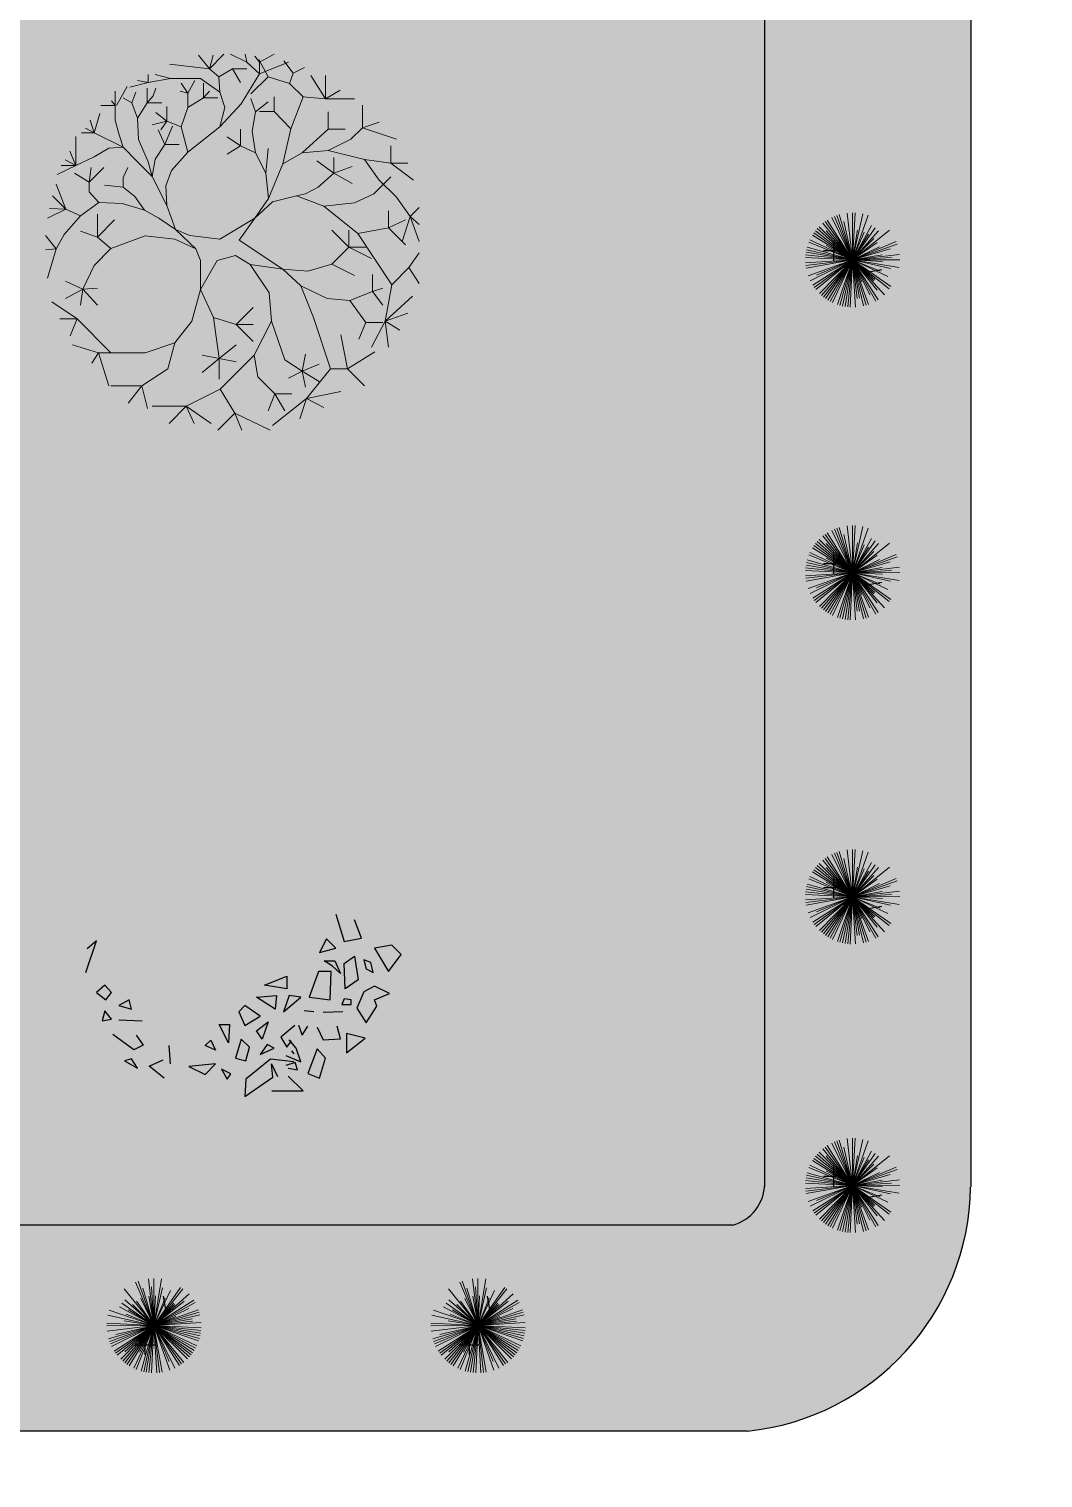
# Model space of a CAD drawing. Header units: millimetres. Extents: x -1544140 to 7445918, y -1294905 to 2019878.
# Drawn here: x 1794014 to 1795261, y 40757 to 42539 of the extents above; entities that cross this region are included whole.
import ezdxf

# ---------------------------------------------------------------- set-up
doc = ezdxf.new("R2010")
doc.units = ezdxf.units.MM
doc.header["$MEASUREMENT"] = 0
doc.layers.add('marc det', color=74, linetype='Continuous', lineweight=18)
picture_1 = doc.add_image_def('image5.png', size_in_pixel=(1482, 826))

# ---------------------------------------------------------------- blocks, each defined once
blk = doc.blocks.new('LG15B')
at = {"linetype": 'Continuous'}
for p, q in [((-183, 1362), (-497, 1400)), ((-183, 1362), (-268, 1469)), ((-183, 1362), (-68, 1477)), ((-183, 1362), (-153, 1469)), ((114, 1415), (-16, 1477)), ((114, 1415), (99, 1477)), ((214, 1324), (114, 1415)), ((214, 1415), (175, 1462)), ((280, 1300), (208, 1435)), ((214, 1415), (329, 1477)), ((214, 1324), (443, 1415)), ((214, 1324), (214, 1415)), ((478, 1327), (405, 1425)), ((-666, 1255), (-750, 1270)), ((-666, 1255), (-666, 1317)), ((-490, 1285), (-666, 1255)), ((-490, 1285), (-612, 1317)), ((-252, 1285), (-490, 1285)), ((-352, 1170), (-298, 1270)), ((-100, 1179), (-252, 1285)), ((-107, 1300), (-183, 1362)), ((-107, 1300), (0, 1362)), ((-100, 1179), (-107, 1300)), ((0, 1362), (114, 1362)), ((0, 1362), (62, 1255)), ((69, 1087), (214, 1324)), ((280, 1300), (145, 1165)), ((450, 1247), (280, 1300)), ((450, 1247), (478, 1327)), ((478, 1327), (567, 1372)), ((734, 1125), (619, 1309)), ((734, 1125), (734, 1309)), ((-926, 1072), (-926, 1187)), ((-917, 1072), (-833, 1224)), ((-666, 1255), (-811, 1217)), ((-796, 1094), (-765, 1179)), ((-673, 1094), (-673, 1209)), ((-673, 1094), (-627, 1148)), ((-627, 1148), (-605, 1209)), ((-352, 1170), (-413, 1187)), ((-352, 1170), (-406, 1248)), ((-352, 1057), (-352, 1170)), ((-230, 1133), (-230, 1248)), ((-230, 1248), (-230, 1133)), ((-230, 1133), (-183, 1187)), ((-61, 1057), (-100, 1179)), ((558, 1140), (450, 1247)), ((734, 1125), (849, 1194)), ((-926, 1072), (-1040, 1072)), ((-926, 1072), (-956, 1109)), ((-926, 957), (-926, 1072)), ((-796, 1094), (-865, 1133)), ((-750, 972), (-796, 1094)), ((-750, 972), (-673, 1094)), ((-673, 1094), (-558, 1094)), ((-520, 949), (-520, 1064)), ((-406, 903), (-352, 1057)), ((-352, 1057), (-230, 1133)), ((-230, 1133), (-115, 1133)), ((-100, 903), (69, 1087)), ((-100, 903), (-61, 1057)), ((182, 1022), (145, 1129)), ((182, 1022), (280, 1103)), ((329, 1025), (329, 1140)), ((459, 888), (558, 1140)), ((558, 1140), (734, 1125)), ((734, 1125), (963, 1125)), ((1025, 897), (1025, 1075)), ((-1093, 858), (-1125, 957)), ((-1093, 858), (-1047, 1010)), ((-895, 842), (-926, 957)), ((-742, 804), (-750, 972)), ((-520, 949), (-635, 919)), ((-520, 949), (-605, 1018)), ((-520, 949), (-566, 880)), ((-406, 903), (-520, 949)), ((154, 869), (182, 1022)), ((329, 1025), (214, 1025)), ((459, 888), (329, 1025)), ((755, 887), (755, 1022)), ((1025, 897), (1159, 942)), ((-1238, 598), (-1238, 827)), ((-1093, 858), (-1193, 858)), ((-1093, 858), (-1162, 895)), ((-865, 743), (-1093, 858)), ((-865, 743), (-895, 842)), ((-666, 628), (-742, 804)), ((-536, 765), (-588, 880)), ((-536, 765), (-475, 910)), ((-352, 704), (-406, 903)), ((-352, 704), (-100, 903)), ((64, 753), (-43, 824)), ((64, 753), (64, 887)), ((182, 699), (154, 869)), ((398, 613), (459, 888)), ((549, 699), (755, 887)), ((755, 887), (890, 887)), ((755, 717), (935, 807)), ((935, 807), (1025, 897)), ((1025, 897), (1294, 807)), ((-1238, 598), (-1285, 712)), ((-978, 735), (-1093, 667)), ((-865, 743), (-978, 735)), ((-750, 628), (-865, 743)), ((-612, 650), (-536, 765)), ((-536, 765), (-421, 765)), ((-482, 559), (-352, 704)), ((64, 753), (-43, 689)), ((182, 699), (64, 753)), ((262, 537), (182, 699)), ((262, 537), (280, 734)), ((398, 613), (549, 699)), ((549, 699), (755, 717)), ((755, 717), (1043, 645)), ((1249, 618), (1249, 753)), ((-1238, 598), (-1385, 529)), ((-1238, 598), (-1353, 598)), ((-1238, 598), (-1323, 643)), ((-1093, 667), (-1238, 598)), ((-1132, 468), (-1017, 582)), ((-1132, 468), (-1117, 582)), ((-865, 505), (-826, 582)), ((-635, 513), (-750, 628)), ((-635, 513), (-666, 628)), ((-635, 513), (-612, 650)), ((283, 338), (398, 613)), ((800, 537), (665, 635)), ((800, 537), (800, 663)), ((800, 537), (944, 590)), ((1043, 645), (1249, 618)), ((1043, 645), (1159, 483)), ((1249, 618), (1384, 618)), ((1249, 618), (1429, 483)), ((-1132, 468), (-1247, 537)), ((-1132, 390), (-1132, 468)), ((-865, 429), (-865, 505)), ((-520, 284), (-635, 513)), ((-527, 437), (-482, 559)), ((283, 338), (262, 537)), ((675, 429), (800, 537)), ((800, 537), (944, 457)), ((1115, 375), (1249, 510)), ((1159, 483), (1294, 348)), ((-1316, 253), (-1422, 360)), ((-1316, 253), (-1392, 452)), ((-1056, 307), (-1132, 390)), ((-865, 429), (-1010, 444)), ((-772, 353), (-865, 429)), ((-696, 245), (-772, 353)), ((-520, 284), (-527, 437)), ((315, 313), (504, 358)), ((504, 358), (577, 375)), ((504, 358), (720, 277)), ((577, 375), (675, 429)), ((962, 304), (1115, 375)), ((1294, 348), (1402, 195)), ((-1316, 253), (-1461, 184)), ((-1316, 253), (-1446, 260)), ((-1201, 200), (-1316, 253)), ((-1056, 307), (-1201, 200)), ((-872, 299), (-1056, 307)), ((-696, 245), (-872, 299)), ((-581, 184), (-696, 245)), ((-451, 93), (-520, 284)), ((175, 184), (283, 338)), ((175, 184), (315, 313)), ((720, 277), (962, 304)), ((720, 277), (989, 62)), ((1232, 107), (1232, 240)), ((1402, 195), (1474, 268)), ((-1201, 200), (-1331, 54)), ((-1067, 34), (-1067, 214)), ((-1067, 34), (-932, 169)), ((-451, 93), (-581, 184)), ((-100, 17), (175, 184)), ((175, 184), (53, 9)), ((1232, 107), (1367, 169)), ((1402, 195), (1339, -2)), ((1402, 195), (1474, 133)), ((1402, 195), (1474, -2)), ((-1392, -60), (-1476, 47)), ((-1331, 54), (-1392, -60)), ((-1067, 34), (-1202, 79)), ((-960, -56), (-1067, 34)), ((-690, 43), (-960, -56)), ((-456, 17), (-690, 43)), ((-291, -60), (-456, 17)), ((-451, 93), (-337, 47)), ((-291, -60), (-451, 93)), ((-337, 47), (-100, 17)), ((53, 9), (398, -221)), ((918, -47), (783, 88)), ((918, -47), (918, 88)), ((989, 62), (1232, 107)), ((989, 62), (1258, -343)), ((1232, 107), (1367, -28)), ((-1392, -60), (-1476, -68)), ((-1392, -60), (-1461, -290)), ((-960, -56), (-1093, -190)), ((-252, -152), (-291, -60)), ((23, -113), (-122, -152)), ((138, -182), (23, -113)), ((783, -181), (918, -47)), ((918, -47), (1052, -47)), ((918, -47), (1097, -136)), ((1393, -208), (1474, -91)), ((-1093, -190), (-1183, -378)), ((-122, -152), (-252, -381)), ((-252, -381), (-252, -152)), ((398, -221), (138, -182)), ((138, -182), (289, -406)), ((398, -221), (540, -352)), ((398, -221), (594, -235)), ((594, -235), (783, -181)), ((783, -181), (962, -271)), ((1258, -343), (1393, -208)), ((1393, -208), (1474, -333)), ((-1183, -378), (-1318, -316)), ((1105, -397), (1105, -262)), ((-1183, -378), (-1318, -451)), ((-1183, -378), (-1202, -505)), ((-1183, -378), (-1067, -370)), ((-1183, -378), (-1067, -505)), ((-252, -381), (-322, -630)), ((-252, -381), (-151, -603)), ((289, -406), (307, -630)), ((540, -352), (639, -603)), ((540, -352), (747, -451)), ((747, -451), (927, -468)), ((927, -468), (1105, -397)), ((1105, -397), (1187, -370)), ((1105, -397), (1187, -505)), ((1258, -343), (1204, -630)), ((1204, -630), (1420, -432)), ((-1228, -612), (-1426, -477)), ((28, -657), (163, -522)), ((927, -468), (1052, -640)), ((1204, -630), (1384, -567)), ((-1228, -612), (-1363, -612)), ((-1228, -612), (-1282, -747)), ((-960, -882), (-1228, -612)), ((-322, -630), (-456, -801)), ((-151, -603), (-106, -926)), ((-151, -603), (28, -657)), ((28, -657), (163, -792)), ((28, -657), (163, -657)), ((307, -630), (172, -900)), ((307, -630), (414, -936)), ((639, -603), (774, -1007)), ((1052, -640), (998, -773)), ((1052, -640), (1187, -640)), ((1204, -630), (1097, -837)), ((1204, -630), (1322, -702)), ((1204, -630), (1232, -837)), ((-456, -801), (-690, -882)), ((-456, -801), (-510, -1007)), ((908, -1007), (854, -738)), ((-1058, -882), (-1265, -818)), ((-1058, -882), (-1112, -962)), ((-960, -882), (-1058, -882)), ((-1058, -882), (-977, -1142)), ((-690, -882), (-960, -882)), ((-106, -926), (-241, -900)), ((-106, -926), (28, -818)), ((172, -900), (-97, -1168)), ((172, -900), (199, -1070)), ((549, -1025), (577, -891)), ((908, -1007), (1124, -872)), ((-510, -1007), (-717, -1142)), ((-106, -926), (-241, -1035)), ((-106, -926), (28, -953)), ((-106, -926), (-106, -1088)), ((414, -936), (549, -1025)), ((549, -1025), (442, -1080)), ((549, -1025), (684, -971)), ((549, -1025), (684, -1106)), ((549, -1025), (577, -1151)), ((774, -1007), (585, -1241)), ((774, -1007), (908, -1007)), ((908, -1007), (1043, -1142)), ((-717, -1142), (-960, -1142)), ((-717, -1142), (-825, -1277)), ((-717, -1142), (-672, -1321)), ((199, -1070), (334, -1205)), ((-97, -1168), (-367, -1303)), ((-97, -1168), (19, -1357)), ((334, -1205), (280, -1340)), ((585, -1241), (315, -1456)), ((334, -1205), (468, -1205)), ((334, -1205), (414, -1340)), ((585, -1241), (532, -1402)), ((585, -1241), (854, -1187)), ((585, -1241), (720, -1312)), ((-367, -1303), (-636, -1303)), ((-367, -1303), (-501, -1438)), ((-367, -1303), (-303, -1438)), ((-367, -1303), (-170, -1438)), ((19, -1357), (-115, -1492)), ((19, -1357), (73, -1492)), ((19, -1357), (298, -1492))]:
    blk.add_line(p, q, dxfattribs=at)

msp = doc.modelspace()

# ---------------------------------------------------------------- hatches: boundary and pattern name
at = {"true_color": 0x8dc133, "transparency": 33554687}
h = msp.add_hatch(color=65, dxfattribs=at)
h.dxf.hatch_style = 1
h.paths.add_polyline_path([(1795172.5, 41123.3), (1795172.5, 43402.9, 0.352206), (1794673.8, 43794.6), (1791662.5, 43794.6, 0.266602), (1791304.4, 43411.2), (1791304.4, 41220.7, 0.323619), (1791708, 40814.3), (1794898.1, 40814.3, 0.388077)])
h.paths.add_polyline_path([(1794879.4, 41067.7), (1791732.5, 41067.7, -0.285044), (1791557.9, 41244.1), (1791557.9, 43377, -0.211803), (1791707, 43541.1), (1794675.5, 43541.1, -0.326949), (1794919, 43368.8), (1794919, 41120.8, -0.351898)], flags=16)
at = {"true_color": 0xb8d93f, "transparency": 33554687}
h = msp.add_hatch(color=63, dxfattribs=at)
h.dxf.hatch_style = 1
h.paths.add_polyline_path([(1794919, 43368.8, 0.326949), (1794675.5, 43541.1), (1791707, 43541.1, 0.386529), (1791557.9, 43204.8), (1791557.9, 41244.1, 0.417198), (1791842.1, 41067.7), (1794879.4, 41067.7, 0.351898), (1794919, 41120.8)])
at = {"layer": 'marc det'}
msp.add_hatch(color=102, dxfattribs=at).paths.add_polyline_path([(1794177, 41585.8), (1794138.9, 41575.6), (1794126.4, 41559.5), (1794103.4, 41527.2), (1794079.2, 41524.4), (1794076, 41496.6), (1794085.3, 41484.8), (1794078.3, 41467.1), (1794051.6, 41417), (1794060.2, 41399.6), (1794074.9, 41378), (1794075.2, 41359.1), (1794046, 41347.9), (1794086.6, 41345), (1794081.6, 41326.3), (1794094.8, 41312.6), (1794096.4, 41295.2), (1794116.4, 41273.3), (1794123, 41248.8), (1794141.4, 41234.8), (1794154.9, 41237.4), (1794172.6, 41227.3), (1794180.5, 41204.4), (1794186.2, 41175.6), (1794192.4, 41197.2), (1794211.7, 41214.6), (1794235.8, 41207.1), (1794251.8, 41196.6), (1794271.4, 41203.2), (1794292.3, 41203.3), (1794305.8, 41188.2), (1794311.1, 41205.6), (1794333, 41218.1), (1794355.9, 41217.1), (1794379.7, 41228.6), (1794387, 41245), (1794399.6, 41251.6), (1794416.4, 41254.9), (1794422.4, 41277.8), (1794433.7, 41290.9), (1794464.5, 41294.2), (1794488.1, 41289.4), (1794467.9, 41303.1), (1794452.9, 41317.8), (1794453.6, 41331.5), (1794467.3, 41350.5), (1794478.6, 41373.1), (1794476.6, 41391.8), (1794479.9, 41437.3), (1794517.9, 41457), (1794471.4, 41454), (1794458.5, 41475.3), (1794456.3, 41495.2), (1794442.2, 41522.4), (1794425.5, 41536.8), (1794417.7, 41558.4), (1794400.6, 41565.9), (1794378.2, 41581.9), (1794359.8, 41580.1), (1794360.3, 41611), (1794340.7, 41586.7), (1794333.5, 41605.7), (1794323.8, 41610.6), (1794300.5, 41617.4), (1794295.6, 41611.8), (1794252.6, 41608.8), (1794240.8, 41616), (1794219.7, 41607.8), (1794203.6, 41610), (1794187.2, 41631.3), (1794172, 41655.5), (1794178.3, 41632.3), (1794184.7, 41599.5)])

# ---------------------------------------------------------------- linework, layer by layer
at = {"color": 116, "true_color": 0x136734}
for p, q in [((1795003.7, 42278.4), (1795003.7, 42253.7)), ((1795016.1, 42266.1), (1794991.4, 42266.1)), ((1795003.7, 41893.5), (1795003.7, 41868.9)), ((1795016.1, 41881.2), (1794991.4, 41881.2)), ((1795003.7, 41494.9), (1795003.7, 41470.2)), ((1795016.1, 41482.6), (1794991.4, 41482.6)), ((1795016.1, 41127.4), (1794991.4, 41127.4)), ((1795003.7, 41139.8), (1795003.7, 41115.1)), ((1794156.8, 40932.8), (1794156.8, 40908.1)), ((1794555.5, 40932.8), (1794555.5, 40908.1)), ((1794144.5, 40920.5), (1794169.2, 40920.5)), ((1794543.2, 40920.5), (1794567.8, 40920.5))]:
    msp.add_line(p, q, dxfattribs=at)
at = {"color": 116, "lineweight": -2, "true_color": 0x136734}
for p, q in [((1795044.8, 42240.2), (1795063.4, 42243.5)), ((1795044.8, 41855.3), (1795063.4, 41858.6)), ((1795044.8, 41456.7), (1795063.4, 41460)), ((1795044.8, 41101.6), (1795063.4, 41104.9)), ((1794182.7, 40961.5), (1794179.4, 40980.1)), ((1794581.4, 40961.5), (1794578.1, 40980.1))]:
    msp.add_line(p, q, dxfattribs=at)
at = {"color": 96}
for p, q in [((1794391.6, 41450.1), (1794401.7, 41416.4)), ((1794423.2, 41420.9), (1794414.6, 41443.3)), ((1794084.2, 41378.4), (1794097.2, 41417.6)), ((1794097.2, 41417.6), (1794085.7, 41407.5)), ((1794380.1, 41419.8), (1794371.5, 41403)), ((1794391.6, 41408.6), (1794380.1, 41419.8)), ((1794401.7, 41416.4), (1794423.2, 41420.9)), ((1794460.6, 41412), (1794439, 41408.6)), ((1794472.1, 41400.8), (1794460.6, 41412)), ((1794371.5, 41403), (1794391.6, 41408.6)), ((1794401.7, 41389.5), (1794414.6, 41398.5)), ((1794414.6, 41398.5), (1794418.9, 41369.4)), ((1794434.7, 41390.7), (1794426.1, 41394)), ((1794426.1, 41394), (1794429, 41382.8)), ((1794439, 41408.6), (1794456.3, 41379.5)), ((1794456.3, 41379.5), (1794472.1, 41400.8)), ((1794370.1, 41379.5), (1794358.6, 41348.1)), ((1794385.9, 41379.5), (1794370.1, 41379.5)), ((1794377.3, 41392.9), (1794390.2, 41392.9)), ((1794387.3, 41386.2), (1794377.3, 41392.9)), ((1794384.4, 41344.7), (1794385.9, 41379.5)), ((1794397.4, 41377.2), (1794387.3, 41386.2)), ((1794390.2, 41392.9), (1794397.4, 41377.2)), ((1794403.1, 41358.2), (1794401.7, 41389.5)), ((1794429, 41382.8), (1794437.6, 41378.4)), ((1794437.6, 41378.4), (1794434.7, 41390.7)), ((1794107.2, 41362.7), (1794097.2, 41353.7)), ((1794115.8, 41353.7), (1794107.2, 41362.7)), ((1794304, 41362.7), (1794331.3, 41373.9)), ((1794331.3, 41358.2), (1794304, 41362.7)), ((1794331.3, 41373.9), (1794331.3, 41358.2)), ((1794418.9, 41369.4), (1794403.1, 41358.2)), ((1794439, 41361.5), (1794426.1, 41354.8)), ((1794457.7, 41352.6), (1794439, 41361.5)), ((1794097.2, 41353.7), (1794108.7, 41344.7)), ((1794108.7, 41344.7), (1794115.8, 41353.7)), ((1794137.4, 41344.7), (1794124.5, 41338)), ((1794140.2, 41333.5), (1794137.4, 41344.7)), ((1794293.9, 41348.1), (1794318.4, 41350.3)), ((1794316.9, 41333.5), (1794293.9, 41348.1)), ((1794318.4, 41350.3), (1794316.9, 41333.5)), ((1794334.2, 41350.3), (1794327, 41330.2)), ((1794327, 41330.2), (1794348.5, 41348.1)), ((1794348.5, 41348.1), (1794334.2, 41350.3)), ((1794358.6, 41348.1), (1794384.4, 41344.7)), ((1794401.7, 41345.9), (1794398.8, 41339.1)), ((1794410.3, 41344.7), (1794401.7, 41345.9)), ((1794410.3, 41339.1), (1794410.3, 41344.7)), ((1794426.1, 41354.8), (1794417.5, 41334.7)), ((1794439, 41344.7), (1794457.7, 41352.6)), ((1794441.9, 41336.9), (1794439, 41344.7)), ((1794107.2, 41331.3), (1794104.3, 41319)), ((1794115.8, 41321.2), (1794107.2, 41331.3)), ((1794124.5, 41338), (1794140.2, 41333.5)), ((1794279.6, 41338), (1794272.4, 41330.2)), ((1794272.4, 41330.2), (1794279.6, 41313.4)), ((1794298.3, 41324.6), (1794279.6, 41338)), ((1794279.6, 41313.4), (1794298.3, 41324.6)), ((1794364.3, 41330.2), (1794352.8, 41331.3)), ((1794400.2, 41330.2), (1794375.8, 41329.1)), ((1794398.8, 41339.1), (1794410.3, 41339.1)), ((1794417.5, 41334.7), (1794429, 41316.7)), ((1794429, 41316.7), (1794441.9, 41336.9)), ((1794104.3, 41319), (1794115.8, 41321.2)), ((1794124.5, 41320.1), (1794153.2, 41319)), ((1794259.5, 41292.1), (1794248, 41314.5)), ((1794248, 41314.5), (1794260.9, 41314.5)), ((1794260.9, 41314.5), (1794259.5, 41292.1)), ((1794293.9, 41306.6), (1794308.3, 41317.8)), ((1794301.1, 41296.6), (1794293.9, 41306.6)), ((1794308.3, 41317.8), (1794301.1, 41296.6)), ((1794341.3, 41313.4), (1794324.1, 41298.8)), ((1794345.7, 41313.5), (1794350, 41301.2)), ((1794350, 41301.2), (1794357.2, 41312.4)), ((1794368.7, 41311.3), (1794375.9, 41295.6)), ((1794397.4, 41296.7), (1794393.1, 41312.4)), ((1794143.2, 41283.3), (1794117.4, 41302.3)), ((1794154.7, 41288.9), (1794143.2, 41283.3)), ((1794146.1, 41301.2), (1794154.7, 41288.9)), ((1794186.2, 41288.7), (1794187.6, 41266.3)), ((1794230.7, 41288.7), (1794237.9, 41295.4)), ((1794243.7, 41283.1), (1794230.7, 41288.7)), ((1794237.9, 41295.4), (1794243.7, 41283.1)), ((1794275.3, 41296.6), (1794268.1, 41273)), ((1794285.3, 41286.5), (1794275.3, 41296.6)), ((1794306.9, 41289.8), (1794298.3, 41277.5)), ((1794315.5, 41285.4), (1794306.9, 41289.8)), ((1794324.1, 41298.8), (1794331.3, 41286.5)), ((1794331.3, 41286.5), (1794337, 41294.3)), ((1794342.9, 41285.5), (1794334.2, 41295.6)), ((1794375.9, 41295.6), (1794397.4, 41296.7)), ((1794427.5, 41297.7), (1794404.6, 41303.3)), ((1794404.6, 41303.3), (1794404.6, 41279.8)), ((1794404.6, 41279.8), (1794427.5, 41297.7)), ((1794140.3, 41272.1), (1794131.7, 41269.8)), ((1794131.7, 41269.8), (1794147.5, 41260.9)), ((1794147.5, 41260.9), (1794140.3, 41272.1)), ((1794161.9, 41263.1), (1794179.1, 41271)), ((1794268.1, 41273), (1794281, 41269.7)), ((1794281, 41269.7), (1794285.3, 41286.5)), ((1794311.2, 41271.9), (1794281, 41247.3)), ((1794298.3, 41277.5), (1794315.5, 41285.4)), ((1794339.9, 41268.6), (1794311.2, 41271.9)), ((1794329.9, 41276.5), (1794348.6, 41268.7)), ((1794337, 41282), (1794339.9, 41278.6)), ((1794348.6, 41268.7), (1794342.9, 41285.5)), ((1794368.7, 41284.4), (1794357.2, 41254.1)), ((1794378.8, 41273.2), (1794368.7, 41284.4)), ((1794371.6, 41248.5), (1794378.8, 41273.2)), ((1794180.5, 41248.5), (1794161.9, 41263.1)), ((1794243.7, 41266.3), (1794210.6, 41262.9)), ((1794210.6, 41262.9), (1794230.7, 41252.9)), ((1794230.7, 41252.9), (1794243.7, 41266.3)), ((1794262.4, 41254), (1794250.9, 41259.6)), ((1794250.9, 41259.6), (1794258, 41247.3)), ((1794258, 41247.3), (1794262.4, 41254)), ((1794314.1, 41249.5), (1794312.6, 41266.3)), ((1794312.6, 41266.3), (1794319.8, 41250.6)), ((1794341.4, 41267.6), (1794329.9, 41264.2)), ((1794332.8, 41260.9), (1794344.3, 41258.6)), ((1794344.3, 41258.6), (1794341.4, 41267.6)), ((1794357.2, 41254.1), (1794371.6, 41248.5)), ((1794279.6, 41226), (1794314.1, 41249.5)), ((1794281, 41247.3), (1794279.6, 41226)), ((1794351.5, 41232.9), (1794332.8, 41250.8)), ((1794312.7, 41232.9), (1794351.5, 41232.9))]:
    msp.add_line(p, q, dxfattribs=at)
for points in [[(1795172.5, 43402.9), (1795172.5, 41114.6)], [(1794919, 43368.8), (1794919, 41114.6)], [(1794879.4, 41067.7), (1791732.5, 41067.7)], [(1794898.1, 40814.3), (1791708, 40814.3)]]:
    msp.add_lwpolyline(points)
for radius, start in [(52.9, 284.4217), (306.3, 275.9777)]:
    msp.add_arc((1794866.2, 41118.9), radius, start, 359.182)
at = {"layer": 'marc det', "color": 116, "true_color": 0x136734}
for p, q in [((1795027.3, 42255.1), (1794996.1, 42304.1)), ((1795027.3, 42255.1), (1795001.8, 42307.3)), ((1795027.3, 42255.1), (1795004.8, 42308.7)), ((1795027.3, 42255.1), (1795007.8, 42309.8)), ((1795027.3, 42255.1), (1795010.9, 42310.9)), ((1795027.3, 42255.1), (1795020.5, 42312.8)), ((1795027.3, 42255.1), (1795027, 42313.2)), ((1795027.3, 42255.1), (1795030.2, 42313.1)), ((1795027.3, 42255.1), (1795039.9, 42311.8)), ((1795027.3, 42255.1), (1795046.2, 42310.1)), ((1795027.3, 42255.1), (1794977.9, 42285.7)), ((1794979.7, 42288.4), (1795027.3, 42255.1)), ((1795027.3, 42255.1), (1794979.7, 42288.4)), ((1795027.3, 42255.1), (1794981.7, 42291.1)), ((1795027.3, 42255.1), (1794983.8, 42293.6)), ((1795027.3, 42255.1), (1794986, 42295.9)), ((1795027.3, 42255.1), (1794990.8, 42300.3)), ((1795027.3, 42255.1), (1794993.4, 42302.3)), ((1795027.3, 42255.1), (1794994.9, 42291)), ((1795027.3, 42255.1), (1795016.3, 42302.2)), ((1795027.3, 42255.1), (1795050.4, 42297.4)), ((1795027.3, 42255.1), (1795055, 42294.5)), ((1795055, 42294.5), (1795027.3, 42255.1)), ((1795027.3, 42255.1), (1795033.3, 42291.8)), ((1795027.3, 42255.1), (1795072.6, 42291.6)), ((1795027.3, 42255.1), (1795059.2, 42291.1)), ((1795027.3, 42255.1), (1795041.3, 42289.4)), ((1795027.3, 42255.1), (1795046.8, 42286.6)), ((1795027.3, 42255.1), (1794970.6, 42267.7)), ((1795027.3, 42255.1), (1794971.4, 42270.8)), ((1795027.3, 42255.1), (1794973.5, 42277)), ((1795027.3, 42255.1), (1794974.8, 42280)), ((1795027.3, 42255.1), (1794994.6, 42272.9)), ((1795027.3, 42255.1), (1795053.3, 42281.4)), ((1795027.3, 42255.1), (1795080.9, 42277.7)), ((1795027.3, 42255.1), (1795057.3, 42276.6)), ((1795027.3, 42255.1), (1795082.1, 42274.6)), ((1795027.3, 42255.1), (1795060.4, 42271.3)), ((1795027.3, 42255.1), (1795073.3, 42268.6)), ((1795027.3, 42255.1), (1794969.3, 42258)), ((1795027.3, 42255.1), (1794969.3, 42251.5)), ((1795027.3, 42255.1), (1794969.5, 42261.2)), ((1795027.3, 42255.1), (1794969.6, 42248.2)), ((1795027.3, 42255.1), (1794970, 42264.5)), ((1795027.3, 42255.1), (1794970.1, 42245)), ((1795027.3, 42255.1), (1794972.6, 42235.6)), ((1795027.3, 42255.1), (1794975.1, 42229.5)), ((1795027.3, 42255.1), (1794978.3, 42223.9)), ((1795027.3, 42255.1), (1794980.1, 42221.2)), ((1795027.3, 42255.1), (1794982.1, 42218.6)), ((1795027.3, 42255.1), (1794982.9, 42236.4)), ((1795027.3, 42255.1), (1794986.5, 42213.7)), ((1795027.3, 42255.1), (1794988.9, 42211.5)), ((1795027.3, 42255.1), (1794991.4, 42209.4)), ((1794994, 42207.5), (1795027.3, 42255.1)), ((1795027.3, 42255.1), (1794996.7, 42205.7)), ((1795027.3, 42255.1), (1794999.5, 42204)), ((1795027.3, 42255.1), (1795002.4, 42202.6)), ((1795027.3, 42255.1), (1795008.5, 42200.1)), ((1795027.3, 42255.1), (1795011.6, 42199.1)), ((1795027.3, 42255.1), (1795014.7, 42198.3)), ((1795027.3, 42255.1), (1795017.9, 42197.7)), ((1795027.3, 42255.1), (1795021.2, 42197.3)), ((1795027.3, 42255.1), (1795024.4, 42197)), ((1795026.7, 42255.6), (1795074.3, 42222.3)), ((1795026.7, 42255.6), (1795072.4, 42219.7)), ((1795074.3, 42222.3), (1795026.7, 42255.6)), ((1795027.3, 42255.1), (1795085.1, 42261.9)), ((1795027.3, 42255.1), (1795063.5, 42261.5)), ((1795027.3, 42255.1), (1795075.1, 42258.1)), ((1795027.3, 42255.1), (1795085.5, 42255.4)), ((1795027.3, 42255.1), (1795033, 42207.6)), ((1795027.3, 42255.1), (1795030.9, 42197.1)), ((1795027.3, 42255.1), (1795035.6, 42208)), ((1795027.3, 42255.1), (1795046.9, 42200.3)), ((1795027.3, 42255.1), (1795043.8, 42199.3)), ((1795027.3, 42255.1), (1795040.6, 42198.5)), ((1795027.3, 42255.1), (1795055.8, 42204.4)), ((1795027.3, 42255.1), (1795048.3, 42212.2)), ((1795027.3, 42255.1), (1795058.6, 42206)), ((1795027.3, 42255.1), (1795064, 42253.2)), ((1795027.3, 42255.1), (1795084.7, 42245.7)), ((1795027.3, 42255.1), (1795074, 42244.7)), ((1795027.3, 42255.1), (1795061.3, 42241.3)), ((1795027.3, 42255.1), (1795038.6, 42228.3)), ((1795027.3, 42255.1), (1795053.4, 42229.4)), ((1795027.3, 42255.1), (1795054.8, 42230.9)), ((1795027.3, 42255.1), (1795070.5, 42234.6)), ((1795027.3, 42255.1), (1795057.3, 42218)), ((1795027.3, 42255.1), (1795066.3, 42212)), ((1795027.3, 41870.2), (1794986, 41911.1)), ((1795027.3, 41870.2), (1794990.8, 41915.5)), ((1795027.3, 41870.2), (1794993.4, 41917.4)), ((1795027.3, 41870.2), (1794996.1, 41919.3)), ((1795027.3, 41870.2), (1795001.8, 41922.4)), ((1795027.3, 41870.2), (1795004.8, 41923.8)), ((1795027.3, 41870.2), (1795007.8, 41925)), ((1795027.3, 41870.2), (1795010.9, 41926)), ((1795027.3, 41870.2), (1795016.3, 41917.3)), ((1795027.3, 41870.2), (1795020.5, 41928)), ((1795027.3, 41870.2), (1795027, 41928.4)), ((1795027.3, 41870.2), (1795030.2, 41928.3)), ((1795027.3, 41870.2), (1795039.9, 41927)), ((1795027.3, 41870.2), (1795046.2, 41925.2)), ((1795027.3, 41870.2), (1795050.4, 41912.5)), ((1795027.3, 41870.2), (1794974.8, 41895.1)), ((1795027.3, 41870.2), (1794977.9, 41900.9)), ((1794979.7, 41903.6), (1795027.3, 41870.2)), ((1795027.3, 41870.2), (1794979.7, 41903.6)), ((1795027.3, 41870.2), (1794981.7, 41906.2)), ((1795027.3, 41870.2), (1794983.8, 41908.7)), ((1795027.3, 41870.2), (1794994.9, 41906.1)), ((1795027.3, 41870.2), (1795055, 41909.6)), ((1795055, 41909.6), (1795027.3, 41870.2)), ((1795027.3, 41870.2), (1795033.3, 41906.9)), ((1795027.3, 41870.2), (1795072.6, 41906.7)), ((1795027.3, 41870.2), (1795059.2, 41906.3)), ((1795027.3, 41870.2), (1795041.3, 41904.6)), ((1795027.3, 41870.2), (1795046.8, 41901.7)), ((1795027.3, 41870.2), (1795053.3, 41896.5)), ((1795027.3, 41870.2), (1794969.5, 41876.4)), ((1795027.3, 41870.2), (1794970, 41879.6)), ((1795027.3, 41870.2), (1794970.6, 41882.8)), ((1795027.3, 41870.2), (1794971.4, 41886)), ((1795027.3, 41870.2), (1794973.5, 41892.1)), ((1795027.3, 41870.2), (1794994.6, 41888.1)), ((1795027.3, 41870.2), (1795080.9, 41892.8)), ((1795027.3, 41870.2), (1795057.3, 41891.8)), ((1795027.3, 41870.2), (1795082.1, 41889.7)), ((1795027.3, 41870.2), (1795060.4, 41886.4)), ((1795027.3, 41870.2), (1795073.3, 41883.8)), ((1795027.3, 41870.2), (1795085.1, 41877.1)), ((1795027.3, 41870.2), (1795063.5, 41876.6)), ((1795027.3, 41870.2), (1794969.3, 41873.1)), ((1795027.3, 41870.2), (1794969.3, 41866.6)), ((1795027.3, 41870.2), (1794969.6, 41863.4)), ((1795027.3, 41870.2), (1794970.1, 41860.1)), ((1795027.3, 41870.2), (1794972.6, 41850.7)), ((1795027.3, 41870.2), (1794975.1, 41844.7)), ((1795027.3, 41870.2), (1794978.3, 41839)), ((1795027.3, 41870.2), (1794980.1, 41836.3)), ((1795027.3, 41870.2), (1794982.1, 41833.7)), ((1795027.3, 41870.2), (1794982.9, 41851.5)), ((1795027.3, 41870.2), (1794986.5, 41828.9)), ((1795027.3, 41870.2), (1794988.9, 41826.6)), ((1795027.3, 41870.2), (1794991.4, 41824.6)), ((1794994, 41822.6), (1795027.3, 41870.2)), ((1795027.3, 41870.2), (1794996.7, 41820.8)), ((1795027.3, 41870.2), (1794999.5, 41819.2)), ((1795027.3, 41870.2), (1795002.4, 41817.7)), ((1795027.3, 41870.2), (1795008.5, 41815.2)), ((1795027.3, 41870.2), (1795011.6, 41814.3)), ((1795027.3, 41870.2), (1795014.7, 41813.5)), ((1795027.3, 41870.2), (1795017.9, 41812.8)), ((1795027.3, 41870.2), (1795021.2, 41812.4)), ((1795027.3, 41870.2), (1795024.4, 41812.2)), ((1795026.7, 41870.8), (1795074.3, 41837.4)), ((1795026.7, 41870.8), (1795072.4, 41834.8)), ((1795074.3, 41837.4), (1795026.7, 41870.8)), ((1795027.3, 41870.2), (1795075.1, 41873.2)), ((1795027.3, 41870.2), (1795085.5, 41870.6)), ((1795027.3, 41870.2), (1795033, 41822.8)), ((1795027.3, 41870.2), (1795030.9, 41812.2)), ((1795027.3, 41870.2), (1795035.6, 41823.2)), ((1795027.3, 41870.2), (1795046.9, 41815.5)), ((1795027.3, 41870.2), (1795043.8, 41814.5)), ((1795027.3, 41870.2), (1795040.6, 41813.6)), ((1795027.3, 41870.2), (1795055.8, 41819.5)), ((1795027.3, 41870.2), (1795048.3, 41827.3)), ((1795027.3, 41870.2), (1795058.6, 41821.2)), ((1795027.3, 41870.2), (1795064, 41868.4)), ((1795027.3, 41870.2), (1795084.7, 41860.8)), ((1795027.3, 41870.2), (1795074, 41859.9)), ((1795027.3, 41870.2), (1795061.3, 41856.4)), ((1795027.3, 41870.2), (1795038.6, 41843.4)), ((1795027.3, 41870.2), (1795053.4, 41844.5)), ((1795027.3, 41870.2), (1795054.8, 41846)), ((1795027.3, 41870.2), (1795070.5, 41849.8)), ((1795027.3, 41870.2), (1795057.3, 41833.1)), ((1795027.3, 41870.2), (1795066.3, 41827.1)), ((1795027.3, 41471.6), (1794993.4, 41518.8)), ((1795027.3, 41471.6), (1794996.1, 41520.6)), ((1795027.3, 41471.6), (1795001.8, 41523.8)), ((1795027.3, 41471.6), (1795004.8, 41525.2)), ((1795027.3, 41471.6), (1795007.8, 41526.3)), ((1795027.3, 41471.6), (1795010.9, 41527.3)), ((1795027.3, 41471.6), (1795016.3, 41518.7)), ((1795027.3, 41471.6), (1795020.5, 41529.3)), ((1795027.3, 41471.6), (1795027, 41529.7)), ((1795027.3, 41471.6), (1795030.2, 41529.6)), ((1795027.3, 41471.6), (1795039.9, 41528.3)), ((1795027.3, 41471.6), (1795046.2, 41526.6)), ((1795027.3, 41471.6), (1794977.9, 41502.2)), ((1794979.7, 41504.9), (1795027.3, 41471.6)), ((1795027.3, 41471.6), (1794979.7, 41504.9)), ((1795027.3, 41471.6), (1794981.7, 41507.6)), ((1795027.3, 41471.6), (1794983.8, 41510.1)), ((1795027.3, 41471.6), (1794986, 41512.4)), ((1795027.3, 41471.6), (1794990.8, 41516.8)), ((1795027.3, 41471.6), (1794994.9, 41507.5)), ((1795027.3, 41471.6), (1795050.4, 41513.9)), ((1795027.3, 41471.6), (1795055, 41511)), ((1795055, 41511), (1795027.3, 41471.6)), ((1795027.3, 41471.6), (1795033.3, 41508.2)), ((1795027.3, 41471.6), (1795072.6, 41508.1)), ((1795027.3, 41471.6), (1795059.2, 41507.6)), ((1795027.3, 41471.6), (1795041.3, 41505.9)), ((1795027.3, 41471.6), (1795046.8, 41503.1)), ((1795027.3, 41471.6), (1794970.6, 41484.2)), ((1795027.3, 41471.6), (1794971.4, 41487.3)), ((1795027.3, 41471.6), (1794973.5, 41493.5)), ((1795027.3, 41471.6), (1794974.8, 41496.5)), ((1795027.3, 41471.6), (1794994.6, 41489.4)), ((1795027.3, 41471.6), (1795053.3, 41497.9)), ((1795027.3, 41471.6), (1795080.9, 41494.1)), ((1795027.3, 41471.6), (1795057.3, 41493.1)), ((1795027.3, 41471.6), (1795082.1, 41491.1)), ((1795027.3, 41471.6), (1795060.4, 41487.8)), ((1795027.3, 41471.6), (1795073.3, 41485.1)), ((1795027.3, 41471.6), (1794969.3, 41474.5)), ((1795027.3, 41471.6), (1794969.3, 41468)), ((1795027.3, 41471.6), (1794969.5, 41477.7)), ((1795027.3, 41471.6), (1794969.6, 41464.7)), ((1795027.3, 41471.6), (1794970, 41481)), ((1795027.3, 41471.6), (1794970.1, 41461.5)), ((1795027.3, 41471.6), (1794972.6, 41452)), ((1795027.3, 41471.6), (1794975.1, 41446)), ((1795027.3, 41471.6), (1794978.3, 41440.4)), ((1795027.3, 41471.6), (1794980.1, 41437.7)), ((1795027.3, 41471.6), (1794982.1, 41435.1)), ((1795027.3, 41471.6), (1794982.9, 41452.9)), ((1795027.3, 41471.6), (1794986.5, 41430.2)), ((1795027.3, 41471.6), (1794988.9, 41428)), ((1795027.3, 41471.6), (1794991.4, 41425.9)), ((1794994, 41424), (1795027.3, 41471.6)), ((1795027.3, 41471.6), (1794996.7, 41422.2)), ((1795027.3, 41471.6), (1794999.5, 41420.5)), ((1795027.3, 41471.6), (1795002.4, 41419)), ((1795027.3, 41471.6), (1795008.5, 41416.6)), ((1795027.3, 41471.6), (1795011.6, 41415.6)), ((1795027.3, 41471.6), (1795014.7, 41414.8)), ((1795027.3, 41471.6), (1795017.9, 41414.2)), ((1795027.3, 41471.6), (1795021.2, 41413.8)), ((1795027.3, 41471.6), (1795024.4, 41413.5)), ((1795026.7, 41472.1), (1795074.3, 41438.8)), ((1795026.7, 41472.1), (1795072.4, 41436.2)), ((1795074.3, 41438.8), (1795026.7, 41472.1)), ((1795027.3, 41471.6), (1795085.1, 41478.4)), ((1795027.3, 41471.6), (1795063.5, 41478)), ((1795027.3, 41471.6), (1795075.1, 41474.5)), ((1795027.3, 41471.6), (1795085.5, 41471.9)), ((1795027.3, 41471.6), (1795033, 41424.1)), ((1795027.3, 41471.6), (1795030.9, 41413.6)), ((1795027.3, 41471.6), (1795035.6, 41424.5)), ((1795027.3, 41471.6), (1795046.9, 41416.8)), ((1795027.3, 41471.6), (1795043.8, 41415.8)), ((1795027.3, 41471.6), (1795040.6, 41415)), ((1795027.3, 41471.6), (1795055.8, 41420.9)), ((1795027.3, 41471.6), (1795048.3, 41428.7)), ((1795027.3, 41471.6), (1795058.6, 41422.5)), ((1795027.3, 41471.6), (1795064, 41469.7)), ((1795027.3, 41471.6), (1795084.7, 41462.2)), ((1795027.3, 41471.6), (1795074, 41461.2)), ((1795027.3, 41471.6), (1795061.3, 41457.8)), ((1795027.3, 41471.6), (1795038.6, 41444.8)), ((1795027.3, 41471.6), (1795053.4, 41445.8)), ((1795027.3, 41471.6), (1795054.8, 41447.3)), ((1795027.3, 41471.6), (1795070.5, 41451.1)), ((1795027.3, 41471.6), (1795057.3, 41434.4)), ((1795027.3, 41471.6), (1795066.3, 41428.5)), ((1795027.3, 41116.5), (1794993.4, 41163.7)), ((1795027.3, 41116.5), (1794996.1, 41165.5)), ((1795027.3, 41116.5), (1795001.8, 41168.7)), ((1795027.3, 41116.5), (1795004.8, 41170)), ((1795027.3, 41116.5), (1795007.8, 41171.2)), ((1795027.3, 41116.5), (1795010.9, 41172.2)), ((1795027.3, 41116.5), (1795016.3, 41163.5)), ((1795027.3, 41116.5), (1795020.5, 41174.2)), ((1795027.3, 41116.5), (1795027, 41174.6)), ((1795027.3, 41116.5), (1795030.2, 41174.5)), ((1795027.3, 41116.5), (1795039.9, 41173.2)), ((1795027.3, 41116.5), (1795046.2, 41171.4)), ((1795027.3, 41116.5), (1794977.9, 41147.1)), ((1794979.7, 41149.8), (1795027.3, 41116.5)), ((1795027.3, 41116.5), (1794979.7, 41149.8)), ((1795027.3, 41116.5), (1794981.7, 41152.4)), ((1795027.3, 41116.5), (1794983.8, 41154.9)), ((1795027.3, 41116.5), (1794986, 41157.3)), ((1795027.3, 41116.5), (1794990.8, 41161.7)), ((1795027.3, 41116.5), (1794994.9, 41152.4)), ((1795027.3, 41116.5), (1795050.4, 41158.8)), ((1795027.3, 41116.5), (1795055, 41155.9)), ((1795055, 41155.9), (1795027.3, 41116.5)), ((1795027.3, 41116.5), (1795033.3, 41153.1)), ((1795027.3, 41116.5), (1795072.6, 41153)), ((1795027.3, 41116.5), (1795059.2, 41152.5)), ((1795027.3, 41116.5), (1795041.3, 41150.8)), ((1795027.3, 41116.5), (1795046.8, 41147.9)), ((1795027.3, 41116.5), (1794970.6, 41129.1)), ((1795027.3, 41116.5), (1794971.4, 41132.2)), ((1795027.3, 41116.5), (1794973.5, 41138.4)), ((1795027.3, 41116.5), (1794974.8, 41141.4)), ((1795027.3, 41116.5), (1794994.6, 41134.3)), ((1795027.3, 41116.5), (1795053.3, 41142.7)), ((1795027.3, 41116.5), (1795080.9, 41139)), ((1795027.3, 41116.5), (1795057.3, 41138)), ((1795027.3, 41116.5), (1795082.1, 41136)), ((1795027.3, 41116.5), (1795060.4, 41132.6)), ((1795027.3, 41116.5), (1795073.3, 41130)), ((1795027.3, 41116.5), (1794969.3, 41119.4)), ((1795027.3, 41116.5), (1794969.3, 41112.8)), ((1795027.3, 41116.5), (1794969.5, 41122.6)), ((1795027.3, 41116.5), (1794969.6, 41109.6)), ((1795027.3, 41116.5), (1794970, 41125.9)), ((1795027.3, 41116.5), (1794970.1, 41106.4)), ((1795027.3, 41116.5), (1794972.6, 41096.9)), ((1795027.3, 41116.5), (1794975.1, 41090.9)), ((1795027.3, 41116.5), (1794978.3, 41085.2)), ((1795027.3, 41116.5), (1794980.1, 41082.5)), ((1795027.3, 41116.5), (1794982.1, 41079.9)), ((1795027.3, 41116.5), (1794982.9, 41097.8)), ((1795027.3, 41116.5), (1794986.5, 41075.1)), ((1795027.3, 41116.5), (1794988.9, 41072.9)), ((1795027.3, 41116.5), (1794991.4, 41070.8)), ((1794994, 41068.8), (1795027.3, 41116.5)), ((1795027.3, 41116.5), (1794996.7, 41067)), ((1795027.3, 41116.5), (1794999.5, 41065.4)), ((1795027.3, 41116.5), (1795002.4, 41063.9)), ((1795027.3, 41116.5), (1795008.5, 41061.5)), ((1795027.3, 41116.5), (1795011.6, 41060.5)), ((1795027.3, 41116.5), (1795014.7, 41059.7)), ((1795027.3, 41116.5), (1795017.9, 41059.1)), ((1795027.3, 41116.5), (1795021.2, 41058.6)), ((1795027.3, 41116.5), (1795024.4, 41058.4)), ((1795026.7, 41117), (1795074.3, 41083.6)), ((1795026.7, 41117), (1795072.4, 41081)), ((1795074.3, 41083.6), (1795026.7, 41117)), ((1795027.3, 41116.5), (1795085.1, 41123.3)), ((1795027.3, 41116.5), (1795063.5, 41122.8)), ((1795027.3, 41116.5), (1795075.1, 41119.4)), ((1795027.3, 41116.5), (1795085.5, 41116.8)), ((1795027.3, 41116.5), (1795033, 41069)), ((1795027.3, 41116.5), (1795030.9, 41058.4)), ((1795027.3, 41116.5), (1795035.6, 41069.4)), ((1795027.3, 41116.5), (1795046.9, 41061.7)), ((1795027.3, 41116.5), (1795043.8, 41060.7)), ((1795027.3, 41116.5), (1795040.6, 41059.9)), ((1795027.3, 41116.5), (1795055.8, 41065.7)), ((1795027.3, 41116.5), (1795048.3, 41073.6)), ((1795027.3, 41116.5), (1795058.6, 41067.4)), ((1795027.3, 41116.5), (1795064, 41114.6)), ((1795027.3, 41116.5), (1795084.7, 41107.1)), ((1795027.3, 41116.5), (1795074, 41106.1)), ((1795027.3, 41116.5), (1795061.3, 41102.6)), ((1795027.3, 41116.5), (1795038.6, 41089.7)), ((1795027.3, 41116.5), (1795053.4, 41090.7)), ((1795027.3, 41116.5), (1795054.8, 41092.2)), ((1795027.3, 41116.5), (1795070.5, 41096)), ((1795027.3, 41116.5), (1795057.3, 41079.3)), ((1795027.3, 41116.5), (1795066.3, 41073.3)), ((1794167.8, 40944.1), (1794161, 41001.8)), ((1794167.8, 40944.1), (1794167.5, 41002.2)), ((1794566.5, 40944.1), (1794559.6, 41001.8)), ((1794566.5, 40944.1), (1794566.1, 41002.2)), ((1794167.8, 40944.1), (1794131.3, 40989.3)), ((1794167.8, 40944.1), (1794145.3, 40997.6)), ((1794167.8, 40944.1), (1794148.3, 40998.8)), ((1794167.8, 40944.1), (1794154.3, 40990)), ((1794167.8, 40944.1), (1794164.9, 40991.8)), ((1794167.3, 40943.4), (1794200.6, 40991.1)), ((1794200.6, 40991.1), (1794167.3, 40943.4)), ((1794167.3, 40943.4), (1794203.3, 40989.1)), ((1794167.8, 40944.1), (1794177.2, 41001.4)), ((1794167.8, 40944.1), (1794178.2, 40990.7)), ((1794167.8, 40944.1), (1794188.3, 40987.2)), ((1794566.5, 40944.1), (1794530, 40989.3)), ((1794566.5, 40944.1), (1794543.9, 40997.6)), ((1794566.5, 40944.1), (1794546.9, 40998.8)), ((1794566.5, 40944.1), (1794552.9, 40990)), ((1794566.5, 40944.1), (1794563.5, 40991.8)), ((1794565.9, 40943.4), (1794599.3, 40991.1)), ((1794599.3, 40991.1), (1794565.9, 40943.4)), ((1794565.9, 40943.4), (1794601.9, 40989.1)), ((1794566.5, 40944.1), (1794575.9, 41001.4)), ((1794566.5, 40944.1), (1794576.8, 40990.7)), ((1794566.5, 40944.1), (1794586.9, 40987.2)), ((1794167.8, 40944.1), (1794125.5, 40967.1)), ((1794167.8, 40944.1), (1794128.4, 40971.7)), ((1794128.4, 40971.7), (1794167.8, 40944.1)), ((1794167.8, 40944.1), (1794131.8, 40975.9)), ((1794167.8, 40944.1), (1794141.5, 40970)), ((1794167.8, 40944.1), (1794146.3, 40974)), ((1794167.8, 40944.1), (1794151.6, 40977.2)), ((1794167.8, 40944.1), (1794161.5, 40980.3)), ((1794167.8, 40944.1), (1794211, 40983.1)), ((1794167.8, 40944.1), (1794169.7, 40980.7)), ((1794167.8, 40944.1), (1794181.7, 40978)), ((1794167.8, 40944.1), (1794216.9, 40975.3)), ((1794167.8, 40944.1), (1794205, 40974)), ((1794167.8, 40944.1), (1794218.5, 40972.5)), ((1794167.8, 40944.1), (1794192.1, 40971.5)), ((1794167.8, 40944.1), (1794193.6, 40970.1)), ((1794566.5, 40944.1), (1794524.2, 40967.1)), ((1794566.5, 40944.1), (1794527.1, 40971.7)), ((1794527.1, 40971.7), (1794566.5, 40944.1)), ((1794566.5, 40944.1), (1794530.4, 40975.9)), ((1794566.5, 40944.1), (1794540.2, 40970)), ((1794566.5, 40944.1), (1794544.9, 40974)), ((1794566.5, 40944.1), (1794550.3, 40977.2)), ((1794566.5, 40944.1), (1794560.1, 40980.3)), ((1794566.5, 40944.1), (1794609.6, 40983.1)), ((1794566.5, 40944.1), (1794568.3, 40980.7)), ((1794566.5, 40944.1), (1794580.3, 40978)), ((1794566.5, 40944.1), (1794615.5, 40975.3)), ((1794566.5, 40944.1), (1794603.6, 40974)), ((1794566.5, 40944.1), (1794617.2, 40972.5)), ((1794566.5, 40944.1), (1794590.7, 40971.5)), ((1794566.5, 40944.1), (1794592.2, 40970.1)), ((1794167.8, 40944.1), (1794111.1, 40956.7)), ((1794167.8, 40944.1), (1794112.8, 40962.9)), ((1794167.8, 40944.1), (1794131.2, 40950.1)), ((1794167.8, 40944.1), (1794133.5, 40958.1)), ((1794167.8, 40944.1), (1794136.4, 40963.6)), ((1794167.8, 40944.1), (1794210.7, 40965)), ((1794167.8, 40944.1), (1794222.6, 40963.6)), ((1794167.8, 40944.1), (1794223.6, 40960.5)), ((1794167.8, 40944.1), (1794224.4, 40957.3)), ((1794167.8, 40944.1), (1794194.6, 40955.3)), ((1794167.8, 40944.1), (1794214.9, 40952.3)), ((1794167.8, 40944.1), (1794215.3, 40949.7)), ((1794566.5, 40944.1), (1794509.7, 40956.7)), ((1794566.5, 40944.1), (1794511.5, 40962.9)), ((1794566.5, 40944.1), (1794529.8, 40950.1)), ((1794566.5, 40944.1), (1794532.1, 40958.1)), ((1794566.5, 40944.1), (1794535, 40963.6)), ((1794566.5, 40944.1), (1794609.4, 40965)), ((1794566.5, 40944.1), (1794621.2, 40963.6)), ((1794566.5, 40944.1), (1794622.2, 40960.5)), ((1794566.5, 40944.1), (1794623.1, 40957.3)), ((1794566.5, 40944.1), (1794593.3, 40955.3)), ((1794566.5, 40944.1), (1794613.5, 40952.3)), ((1794566.5, 40944.1), (1794613.9, 40949.7)), ((1794167.8, 40944.1), (1794109.7, 40943.7)), ((1794167.8, 40944.1), (1794109.8, 40947)), ((1794167.8, 40944.1), (1794110.1, 40937.2)), ((1794167.8, 40944.1), (1794112.1, 40927.6)), ((1794167.8, 40944.1), (1794113.1, 40924.5)), ((1794167.8, 40944.1), (1794114.3, 40921.5)), ((1794167.8, 40944.1), (1794115.6, 40918.5)), ((1794167.8, 40944.1), (1794118.8, 40912.8)), ((1794167.8, 40944.1), (1794120.6, 40910.1)), ((1794167.8, 40944.1), (1794120.8, 40933)), ((1794167.8, 40944.1), (1794122.6, 40907.5)), ((1794167.8, 40944.1), (1794127, 40902.7)), ((1794167.8, 40944.1), (1794129.4, 40900.5)), ((1794167.8, 40944.1), (1794131.9, 40898.4)), ((1794167.8, 40944.1), (1794131.9, 40911.6)), ((1794134.5, 40896.4), (1794167.8, 40944.1)), ((1794167.8, 40944.1), (1794134.5, 40896.4)), ((1794167.8, 40944.1), (1794137.2, 40894.7)), ((1794167.8, 40944.1), (1794142.9, 40891.5)), ((1794167.8, 40944.1), (1794145.9, 40890.2)), ((1794167.8, 40944.1), (1794150, 40911.3)), ((1794167.8, 40944.1), (1794152.1, 40888.1)), ((1794167.8, 40944.1), (1794155.2, 40887.3)), ((1794167.8, 40944.1), (1794158.4, 40886.7)), ((1794167.8, 40944.1), (1794161.7, 40886.3)), ((1794167.8, 40944.1), (1794164.9, 40886)), ((1794167.8, 40944.1), (1794225.9, 40947.7)), ((1794167.8, 40944.1), (1794225.9, 40941.2)), ((1794167.8, 40944.1), (1794187.4, 40889.3)), ((1794167.8, 40944.1), (1794174.7, 40886.3)), ((1794167.8, 40944.1), (1794177.9, 40886.8)), ((1794167.8, 40944.1), (1794171.4, 40886)), ((1794167.8, 40944.1), (1794186.5, 40899.7)), ((1794167.8, 40944.1), (1794193.4, 40891.8)), ((1794167.8, 40944.1), (1794199.1, 40895)), ((1794167.8, 40944.1), (1794201.8, 40896.9)), ((1794167.8, 40944.1), (1794204.4, 40898.8)), ((1794167.8, 40944.1), (1794209.2, 40903.2)), ((1794167.8, 40944.1), (1794211.4, 40905.6)), ((1794167.8, 40944.1), (1794213.5, 40908.1)), ((1794215.4, 40910.7), (1794167.8, 40944.1)), ((1794167.8, 40944.1), (1794217.2, 40913.4)), ((1794167.8, 40944.1), (1794218.9, 40916.2)), ((1794167.8, 40944.1), (1794220.4, 40919.2)), ((1794167.8, 40944.1), (1794224.6, 40931.5)), ((1794167.8, 40944.1), (1794225.2, 40934.7)), ((1794167.8, 40944.1), (1794225.6, 40937.9)), ((1794167.8, 40944.1), (1794222.8, 40925.2)), ((1794167.8, 40944.1), (1794223.8, 40928.3)), ((1794566.5, 40944.1), (1794508.3, 40943.7)), ((1794566.5, 40944.1), (1794508.4, 40947)), ((1794566.5, 40944.1), (1794508.7, 40937.2)), ((1794566.5, 40944.1), (1794510.7, 40927.6)), ((1794566.5, 40944.1), (1794511.7, 40924.5)), ((1794566.5, 40944.1), (1794512.9, 40921.5)), ((1794566.5, 40944.1), (1794514.2, 40918.5)), ((1794566.5, 40944.1), (1794517.4, 40912.8)), ((1794566.5, 40944.1), (1794519.3, 40910.1)), ((1794566.5, 40944.1), (1794519.4, 40933)), ((1794566.5, 40944.1), (1794521.2, 40907.5)), ((1794566.5, 40944.1), (1794525.6, 40902.7)), ((1794566.5, 40944.1), (1794528, 40900.5)), ((1794566.5, 40944.1), (1794530.5, 40898.4)), ((1794566.5, 40944.1), (1794530.6, 40911.6)), ((1794533.1, 40896.4), (1794566.5, 40944.1)), ((1794566.5, 40944.1), (1794533.1, 40896.4)), ((1794566.5, 40944.1), (1794535.8, 40894.7)), ((1794566.5, 40944.1), (1794541.6, 40891.5)), ((1794566.5, 40944.1), (1794544.5, 40890.2)), ((1794566.5, 40944.1), (1794548.6, 40911.3)), ((1794566.5, 40944.1), (1794550.7, 40888.1)), ((1794566.5, 40944.1), (1794553.9, 40887.3)), ((1794566.5, 40944.1), (1794557.1, 40886.7)), ((1794566.5, 40944.1), (1794560.3, 40886.3)), ((1794566.5, 40944.1), (1794563.6, 40886)), ((1794566.5, 40944.1), (1794624.5, 40947.7)), ((1794566.5, 40944.1), (1794624.5, 40941.2)), ((1794566.5, 40944.1), (1794586, 40889.3)), ((1794566.5, 40944.1), (1794573.3, 40886.3)), ((1794566.5, 40944.1), (1794576.6, 40886.8)), ((1794566.5, 40944.1), (1794570.1, 40886)), ((1794566.5, 40944.1), (1794585.2, 40899.7)), ((1794566.5, 40944.1), (1794592, 40891.8)), ((1794566.5, 40944.1), (1794597.7, 40895)), ((1794566.5, 40944.1), (1794600.4, 40896.9)), ((1794566.5, 40944.1), (1794603, 40898.8)), ((1794566.5, 40944.1), (1794607.8, 40903.2)), ((1794566.5, 40944.1), (1794610.1, 40905.6)), ((1794566.5, 40944.1), (1794612.1, 40908.1)), ((1794614.1, 40910.7), (1794566.5, 40944.1)), ((1794566.5, 40944.1), (1794615.9, 40913.4)), ((1794566.5, 40944.1), (1794617.5, 40916.2)), ((1794566.5, 40944.1), (1794619, 40919.2)), ((1794566.5, 40944.1), (1794623.2, 40931.5)), ((1794566.5, 40944.1), (1794623.9, 40934.7)), ((1794566.5, 40944.1), (1794624.3, 40937.9)), ((1794566.5, 40944.1), (1794621.5, 40925.2)), ((1794566.5, 40944.1), (1794622.4, 40928.3))]:
    msp.add_line(p, q, dxfattribs=at)

# ---------------------------------------------------------------- block references
at = {"layer": 'marc det', "color": 70, "xscale": 0.1557639227257823, "yscale": 0.1557639226120955, "zscale": 0.1557639226019371}
msp.add_blockref('LG15B', (1794264.5, 42278), dxfattribs=at)

# ---------------------------------------------------------------- pictures from other files: only their frames are drawn
image = msp.add_image(picture_1, insert=(1748459.4, -24499.6), size_in_units=(203261.5, 113288.8))
image.dxf.flags = 7

doc.saveas('drawing.dxf')
